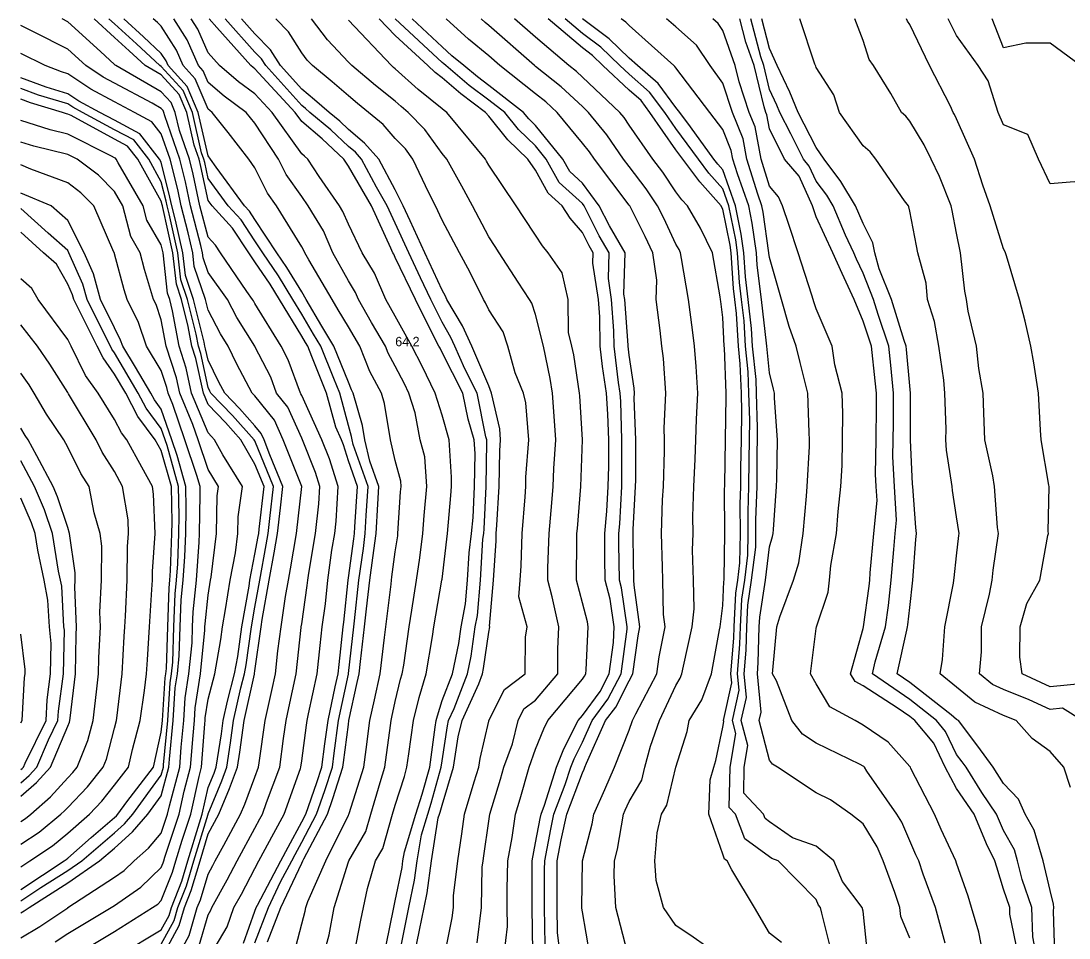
# Model space of a CAD drawing. Extents: x 0 to 335, y 0 to 561.
# Drawn here: x 0 to 112, y 246.8 to 344.8 of the extents above; entities that cross this region are included whole.
import ezdxf

# ---------------------------------------------------------------- set-up
doc = ezdxf.new("R2010")
doc.units = 0
for name, color, linetype in [('CONTOURS_MAJEURES', 3, 'CONTINUOUS'), ('CONTOURS_MINEURES', 8, 'CONTINUOUS'), ('POINTS_COTES', 7, 'CONTINUOUS')]:
    doc.layers.add(name, color=color, linetype=linetype)

msp = doc.modelspace()

# ---------------------------------------------------------------- linework, layer by layer
at = {"layer": 'CONTOURS_MAJEURES'}
for points in [[(25.002, 246.248), (26.456, 250.004), (27.751, 252.749), (28.941, 255), (29.315, 255.689), (30.005, 256.986), (31.596, 259.997), (32.488, 262.513), (33.281, 265.004), (33.482, 266.521), (33.934, 270.001), (34.997, 274.945), (35.006, 274.988), (35.008, 274.997), (35.01, 275.01), (35.558, 280.004), (35.637, 280.644), (36.123, 285.001), (36.597, 288.4), (36.803, 289.997), (36.908, 291.91), (37.112, 295.005), (35.51, 299.489), (35.395, 300.001), (35.339, 300.342), (34.997, 301.526), (34.069, 304.998), (33.443, 306.556), (32.041, 310.005), (31.279, 311.28), (30.005, 313.446), (29.056, 315.001), (27.526, 317.522), (25.843, 319.998), (25.002, 321.278), (23.522, 323.524), (22.16, 325.005), (19.999, 327.942), (19.64, 329.643), (19.551, 330.002), (19.311, 330.688), (18.319, 334.998), (17.325, 337.324), (14.996, 339.896), (14.824, 339.995), (12.33, 342.328), (10.004, 344.454), (9.404, 345.002)], [(40.549, 245.546), (41.469, 250.004), (42.066, 252.937), (42.342, 255), (42.792, 257.788), (43.47, 259.997), (43.838, 261.163), (44.906, 265.004), (45.003, 265.705), (45.573, 269.43), (45.706, 270.001), (46.291, 271.289), (47.725, 274.997), (48.118, 276.88), (48.554, 280.004), (48.792, 281.209), (49.115, 285.001), (49.38, 289.382), (49.455, 289.997), (49.499, 290.496), (49.734, 295.005), (49.794, 299.799), (49.782, 300.001), (49.693, 300.304), (48.755, 304.998), (47.421, 307.58), (46.386, 310.005), (45.952, 310.955), (45.003, 312.57), (43.806, 315.001), (42.692, 317.31), (41.456, 319.998), (40, 323.151), (39.149, 325.005), (37.999, 327.004), (36.387, 330.002), (35.737, 330.741), (34.997, 331.364), (33.124, 333.123), (30.888, 334.998), (30.413, 335.407), (30.005, 335.744), (26.162, 339.995), (25.714, 340.707), (25.002, 341.442), (21.84, 345.002)], [(56.03, 246.029), (55.967, 250.004), (55.967, 254.033), (55.978, 255), (56.613, 258.384), (56.958, 259.997), (58.164, 263.165), (58.751, 265.004), (59.108, 265.896), (60.001, 267.68), (61.042, 270.001), (62.731, 272.271), (64.137, 274.997), (64.772, 279.772), (64.782, 280.004), (64.189, 284.186), (63.973, 285.001), (63.901, 288.895), (63.911, 289.997), (63.995, 291.007), (64.204, 295.005), (64.229, 295.779), (64.229, 300.001), (64.102, 304.097), (64.047, 304.998), (63.877, 306.126), (63.391, 310.005), (63.372, 311.635), (63.126, 315.001), (62.777, 317.226), (62.863, 319.998), (61.806, 321.804), (60.181, 325.005), (60.001, 325.247), (57.511, 327.515), (56.142, 330.002), (54.998, 331.41), (53.17, 333.172), (51.697, 334.998), (49.995, 336.31), (47.891, 337.889), (45.393, 339.995), (45.18, 340.172), (45.003, 340.332), (40, 345.002)], [(86.706, 244.996), (85.583, 249.415), (85.442, 250.004), (85.25, 250.259), (84.995, 250.865), (80.933, 255), (80.246, 255.243), (80.003, 255.414), (77.36, 257.358), (76.369, 259.997), (75.708, 260.705), (75.798, 265.004), (76.396, 268.606), (76.031, 270.001), (76.746, 273.253), (76.578, 274.997), (76.846, 278.157), (76.897, 280.004), (77.044, 282.959), (77.357, 285.001), (77.686, 287.683), (77.72, 289.997), (77.705, 292.297), (77.808, 295.005), (77.822, 297.824), (77.86, 300.001), (77.896, 302.105), (77.806, 304.998), (77.721, 307.281), (77.437, 310.005), (77.289, 312.715), (77.018, 315.001), (76.799, 316.799), (76.58, 319.998), (76.386, 321.386), (75.64, 325.005), (75, 326.833), (73.51, 328.514), (72.398, 330.002), (69.997, 333.287), (68.808, 334.998), (67.179, 337.174), (65.004, 339.077), (64.022, 339.995), (61.969, 341.964), (60.001, 343.442), (58.169, 345.002)], [(108.512, 244.996), (108.129, 246.868), (108.026, 250.004), (106.997, 253.002), (106.519, 255), (106.178, 256.181), (104.996, 258.254), (104.276, 259.997), (102.692, 262.308), (101.02, 265.004), (100.592, 265.593), (100.004, 266.37), (98.829, 268.827), (97.85, 270.001), (95.001, 272.243), (91.004, 274.997), (91.282, 276.283), (92.405, 280.004), (92.717, 282.285), (93.018, 285.001), (93.291, 288.29), (93.447, 289.997), (93.583, 291.416), (93.346, 295.005), (93.197, 298.199), (93.23, 300.001), (93.242, 301.757), (93.254, 304.998), (92.973, 307.975), (92.749, 310.005), (91.61, 313.391), (91.11, 315.001), (89.998, 317.815), (89.305, 319.306), (88.997, 319.998), (88.137, 321.86), (86.814, 325.005), (86.126, 326.135), (84.995, 327.661), (84.258, 329.264), (83.641, 330.002), (82.297, 332.701), (81.11, 334.998), (80.791, 335.787), (80.003, 337.453), (79.399, 339.995), (79.068, 340.929), (78.011, 345.002)], [(136.539, 345.002), (135.003, 342.729), (131.001, 340.996), (130, 340.865), (128.805, 341.19), (127.777, 339.995), (124.997, 339.155), (121.136, 338.863), (120.005, 338.036), (117.807, 337.799), (115.002, 339.297), (113.236, 339.995), (109.999, 342.389), (107.389, 342.389), (104.996, 341.894), (103.814, 345.002)], [(14.996, 246.104), (16.368, 248.63), (16.772, 250.004), (17.681, 252.319), (18.488, 255), (19.99, 259.987), (19.993, 259.997), (19.999, 260.025), (21.455, 263.546), (22.002, 265.004), (22.397, 267.605), (22.73, 270.001), (23.507, 273.504), (23.897, 274.997), (24.063, 275.937), (24.622, 280.004), (25.002, 282.129), (25.512, 285.001), (26.21, 288.791), (26.414, 289.997), (26.594, 291.591), (26.985, 295.005), (25.002, 299.877), (24.931, 300.001), (22.609, 302.608), (20.294, 304.998), (20.191, 305.19), (19.999, 305.583), (19.218, 309.223), (18.96, 310.005), (18.725, 311.277), (17.806, 315.001), (17.094, 317.097), (16.766, 319.998), (15.839, 324.162), (15.616, 325.005), (15.508, 325.517), (14.996, 327.587), (13.652, 330.002), (12.049, 332.048), (10.004, 333.149), (6.563, 334.998), (5.543, 335.54), (5.001, 335.901), (1.855, 336.853), (-0.002, 337.565)], [(-0.002, 250.711), (2.131, 252.135), (5.001, 253.967), (6.49, 255), (10.004, 258.005), (11.052, 258.948), (11.956, 259.997), (14.996, 264.151), (15.222, 265.004), (15.241, 265.249), (15.681, 270.001), (15.958, 274.036), (16.104, 274.997), (16.23, 276.232), (16.35, 280.004), (16.467, 283.532), (16.621, 285.001), (16.753, 286.756), (16.873, 289.997), (16.904, 291.907), (16.838, 295.005), (15.613, 299.385), (15.405, 300.001), (14.996, 301.199), (13.382, 303.382), (12.54, 304.998), (10.004, 309.283), (9.704, 309.705), (9.557, 310.005), (9.099, 310.908), (7.067, 315.001), (6.624, 316.622), (5.13, 319.998), (5.001, 320.253), (2.894, 322.106), (-0.002, 324.726)], [(-0.002, 263.33), (0.888, 264.113), (1.704, 265.004), (2.949, 267.952), (3.954, 270.001), (4.01, 270.99), (4.536, 274.997), (4.637, 279.641), (4.594, 280.004), (4.349, 284.35), (4.231, 285.001), (4.022, 285.978), (3.352, 289.997), (2.52, 292.522), (1.453, 295.005), (-0.002, 297.747)]]:
    msp.add_lwpolyline(points, dxfattribs=at)
at = {"layer": 'CONTOURS_MINEURES'}
for points in [[(19.038, 245.958), (19.999, 249.228), (20.289, 249.714), (20.39, 250.004), (22.031, 252.971), (23.101, 255), (25.002, 258.511), (25.525, 259.474), (25.803, 259.997), (26.248, 261.244), (27.656, 265.004), (28.064, 268.062), (28.334, 270.001), (28.637, 271.367), (29.414, 274.997), (29.955, 279.954), (29.962, 280.004), (30.005, 280.317), (30.591, 284.414), (30.652, 285.001), (30.748, 285.745), (31.481, 289.997), (31.844, 293.16), (31.947, 295.005), (31.493, 296.494), (30.078, 300.001), (30.005, 300.162), (28.51, 303.504), (27.312, 304.998), (26.695, 306.692), (25.002, 309.977), (24.992, 309.995), (24.988, 310.005), (23.078, 313.08), (22.078, 315.001), (19.999, 317.902), (19.467, 319.467), (19.407, 319.998), (19.238, 320.76), (18.118, 325.005), (17.574, 327.58), (16.974, 330.002), (15.359, 334.635), (15.276, 334.998), (15.192, 335.194), (14.996, 335.411), (14.027, 335.968), (10.004, 338.109), (8.771, 338.763), (6.921, 339.995), (5.001, 341.747), (1.414, 343.584), (-0.002, 344.297)], [(20.279, 244.996), (22.044, 247.957), (22.761, 250.004), (23.558, 251.446), (25.002, 254.182), (25.434, 255), (27.041, 257.96), (28.124, 259.997), (29.86, 264.86), (29.915, 265.004), (30.005, 265.682), (30.51, 269.495), (30.576, 270.001), (30.732, 270.729), (31.65, 274.997), (31.982, 278.022), (32.194, 280.004), (32.545, 282.459), (32.808, 285.001), (33.226, 288.224), (33.531, 289.997), (33.682, 291.316), (33.89, 295.005), (32.981, 297.983), (32.167, 300.001), (30.005, 304.745), (29.927, 304.92), (29.865, 304.998), (28.565, 308.564), (27.822, 310.005), (25.002, 314.587), (24.843, 314.843), (24.76, 315.001), (24.152, 315.85), (21.325, 319.998), (20.798, 320.798), (19.999, 321.667), (19.118, 325.005), (18.4, 328.405), (18.005, 330.002), (16.94, 333.056), (16.493, 334.998), (16.045, 336.046), (14.996, 337.205), (10.144, 339.995), (10.071, 340.062), (10.004, 340.124), (8.503, 341.497), (5.001, 344.693), (4.397, 345.002)], [(23.799, 246.2), (25.002, 249.632), (25.146, 250.004), (25.274, 250.276), (27.772, 255), (28.557, 256.446), (30.005, 259.168), (30.443, 259.997), (31.638, 263.366), (32.159, 265.004), (32.491, 267.512), (32.814, 270.001), (33.585, 273.584), (33.889, 274.997), (33.999, 275.998), (34.428, 280.004), (34.499, 280.503), (34.965, 285.001), (34.997, 285.251), (35.578, 289.417), (35.653, 289.997), (35.691, 290.692), (35.975, 295.005), (34.997, 297.742), (34.469, 299.472), (34.256, 300.001), (33.634, 301.366), (32.663, 304.998), (31.088, 308.918), (30.646, 310.005), (30.406, 310.407), (30.005, 311.089), (27.618, 315.001), (26.631, 316.628), (25.002, 319.025), (24.339, 319.998), (22.614, 322.615), (20.417, 325.005), (19.999, 325.574), (19.226, 329.23), (19.035, 330.002), (18.521, 331.478), (17.71, 334.998), (16.898, 336.898), (14.996, 338.999), (13.264, 339.995), (11.577, 341.573), (10.004, 343.011), (7.826, 345.002)], [(26.349, 246.345), (27.765, 250.004), (30.005, 254.75), (30.115, 255), (30.225, 255.221), (32.749, 259.997), (33.339, 261.66), (34.403, 265.004), (34.472, 265.53), (34.997, 269.57), (35.053, 270.001), (35.931, 274.064), (36.14, 274.997), (36.296, 276.297), (36.703, 280.004), (36.943, 281.948), (37.284, 285.001), (37.616, 287.382), (37.953, 289.997), (38.126, 293.128), (38.249, 295.005), (37.278, 297.724), (36.765, 300.001), (36.516, 301.518), (35.513, 304.998), (35.331, 305.331), (34.997, 306.164), (33.435, 310.005), (32.152, 312.154), (30.476, 315.001), (30.005, 315.807), (28.421, 318.416), (27.346, 319.998), (25.002, 323.565), (24.43, 324.433), (23.904, 325.005), (20.855, 329.147), (20.264, 330.002), (19.999, 330.345), (18.928, 334.998), (17.751, 337.75), (15.719, 339.995), (15.5, 340.499), (14.996, 341.294), (13.083, 343.084), (10.983, 345.002)], [(29.153, 244.996), (30.005, 248.254), (30.374, 249.633), (30.445, 250.004), (30.643, 250.642), (32.568, 255), (34.997, 259.874), (35.043, 259.951), (35.055, 259.997), (35.08, 260.079), (36.65, 265.004), (36.898, 266.902), (37.302, 270.001), (37.781, 272.217), (38.404, 274.997), (38.868, 278.872), (38.993, 280.004), (39.556, 284.557), (39.605, 285.001), (39.654, 285.347), (40, 288.034), (40.26, 289.737), (40.293, 289.997), (40.575, 294.429), (40.629, 295.005), (40.593, 295.597), (40, 297.808), (39.507, 300.001), (38.87, 303.869), (38.545, 304.998), (37.293, 307.295), (36.207, 310.005), (34.997, 312.06), (33.897, 313.901), (33.25, 315.001), (30.776, 319.227), (30.348, 319.998), (30.245, 320.238), (30.005, 320.634), (27.325, 325.005), (26.362, 326.363), (25.002, 329.056), (24.348, 330.002), (22.143, 332.857), (20.436, 334.998), (20.184, 335.183), (19.999, 335.34), (18.604, 338.602), (17.343, 339.995), (16.633, 341.633), (14.996, 344.214), (14.589, 344.594), (14.143, 345.002)], [(32.364, 244.996), (32.921, 247.079), (33.48, 250.004), (34.997, 254.902), (35.026, 255), (36.859, 258.138), (37.388, 259.997), (38.382, 263.385), (38.898, 265.004), (39.483, 269.484), (39.55, 270.001), (39.63, 270.37), (40, 272.019), (40.579, 274.419), (40.757, 274.997), (40.908, 275.906), (41.483, 280.004), (41.79, 281.792), (42.263, 285.001), (42.626, 287.375), (42.954, 289.997), (43.077, 291.925), (43.363, 295.005), (43.172, 298.173), (42.681, 300.001), (42.115, 302.885), (41.462, 304.998), (40.987, 305.986), (40, 307.891), (39.255, 309.259), (38.956, 310.005), (37.465, 312.537), (36.08, 315.001), (35.754, 315.758), (34.997, 316.989), (33.328, 319.998), (32.329, 322.329), (30.709, 325.005), (30.005, 326.009), (28.347, 328.346), (27.511, 330.002), (25.002, 333.835), (24.074, 334.998), (21.723, 336.72), (19.999, 338.187), (19.457, 339.454), (18.967, 339.995), (17.767, 342.768), (16.349, 345.002)], [(35.594, 244.996), (36.338, 248.661), (36.616, 250.004), (37.031, 252.035), (37.901, 255), (38.674, 256.324), (39.72, 259.997), (40, 260.951), (40.974, 264.029), (41.245, 265.004), (41.446, 266.448), (41.948, 270.001), (42.541, 272.46), (43.323, 274.997), (43.987, 278.988), (44.13, 280.004), (44.987, 284.985), (44.99, 285.001), (44.991, 285.013), (45.003, 285.107), (45.595, 289.997), (45.95, 294.055), (45.999, 295.005), (46.012, 296.014), (45.777, 300.001), (45.003, 302.636), (44.272, 304.998), (42.886, 307.886), (41.788, 310.005), (40, 313.232), (39.005, 315.001), (37.8, 317.801), (36.45, 319.998), (34.997, 323.058), (34.414, 324.42), (34.059, 325.005), (31.856, 328.149), (30.643, 330.002), (30.314, 330.311), (30.005, 330.57), (26.838, 334.998), (25.002, 336.983), (23.262, 338.257), (21.22, 339.995), (19.999, 341.364), (18.9, 343.902), (18.202, 345.002)], [(39.021, 245.976), (39.854, 250.004), (40, 250.718), (40.724, 254.277), (40.821, 255), (40.979, 255.978), (42.213, 259.997), (42.884, 262.118), (43.685, 265.004), (44.28, 269.279), (44.382, 270.001), (44.503, 270.5), (45.003, 272.124), (46.114, 274.997), (46.787, 278.215), (47.036, 280.004), (47.525, 282.477), (47.74, 285.001), (47.916, 287.917), (48.168, 289.997), (48.316, 291.682), (48.489, 295.005), (48.533, 298.538), (48.447, 300.001), (47.802, 302.197), (47.242, 304.998), (45.003, 309.331), (44.785, 309.786), (44.672, 310.005), (44.261, 310.746), (42.165, 315.001), (40, 319.488), (39.847, 319.845), (39.752, 319.998), (39.528, 320.47), (37.448, 325.005), (34.997, 329.263), (34.513, 330.002), (32.187, 332.186), (30.005, 334.016), (29.303, 334.998), (25.002, 339.648), (24.802, 339.795), (24.567, 339.995), (20.937, 344.063), (20.103, 345.002)], [(42.056, 244.996), (42.583, 247.582), (43.083, 250.004), (43.407, 251.598), (43.863, 255), (44.604, 259.598), (44.727, 259.997), (44.793, 260.207), (45.003, 260.963), (46.238, 265.004), (46.737, 268.265), (47.141, 270.001), (48.918, 273.919), (49.335, 274.997), (49.45, 275.544), (49.995, 279.46), (50.096, 280.004), (50.074, 280.083), (50.51, 285.001), (50.775, 289.218), (50.799, 289.997), (50.872, 290.875), (51.118, 295.005), (51.173, 298.826), (51.257, 300.001), (51.163, 301.167), (50.302, 304.998), (49.995, 305.755), (48.182, 310.005), (47.185, 312.189), (45.532, 315.001), (45.355, 315.354), (45.003, 316.008), (43.17, 319.998), (41.593, 323.411), (40.86, 325.005), (40, 326.728), (38.24, 330.002), (36.724, 331.726), (34.997, 333.181), (34.061, 334.061), (32.943, 334.998), (31.362, 336.356), (30.005, 337.479), (27.731, 339.995), (26.676, 341.67), (25.002, 343.398), (23.577, 345.002)], [(45.292, 244.996), (46.084, 248.919), (46.217, 250.004), (46.244, 251.245), (46.69, 255), (47.104, 257.894), (47.405, 259.997), (48.447, 263.451), (48.922, 265.004), (49.064, 265.936), (49.995, 269.939), (50.011, 270.001), (51.663, 273.332), (53.895, 274.997), (53.914, 278.919), (54.114, 280.004), (53.21, 283.215), (53.369, 285.001), (53.465, 286.532), (53.571, 289.997), (53.895, 293.9), (53.961, 295.005), (53.975, 296.026), (54.262, 300.001), (53.942, 303.943), (53.705, 304.998), (52.826, 307.172), (52.025, 310.005), (51.519, 311.527), (49.995, 313.9), (49.65, 314.656), (49.447, 315.001), (47.962, 317.963), (46.868, 319.998), (45.003, 323.473), (44.298, 325.005), (43.598, 326.408), (41.87, 330.002), (41.092, 331.092), (40, 332.215), (38.698, 333.697), (37.154, 334.998), (35.961, 335.961), (34.997, 336.764), (33.26, 338.256), (31.159, 339.995), (30.601, 340.592), (30.005, 341.365), (28.6, 343.596), (27.238, 345.002)], [(48.754, 246.242), (49.216, 250.004), (49.306, 254.311), (49.388, 255), (49.464, 255.532), (49.995, 259.243), (50.105, 259.997), (51.254, 263.744), (51.614, 265.004), (52.518, 267.523), (53.148, 270.001), (53.761, 271.237), (54.998, 272.16), (57.377, 274.997), (57.385, 277.616), (57.5, 280.004), (56.776, 283.225), (56.31, 285.001), (56.322, 286.323), (56.443, 289.997), (56.734, 293.267), (56.878, 295.005), (56.941, 296.945), (57.151, 300.001), (57.029, 302.029), (56.797, 304.998), (56.561, 306.562), (55.837, 310.005), (54.998, 313.398), (54.598, 314.602), (54.341, 315.001), (53.14, 316.857), (51.124, 319.998), (50.671, 320.674), (49.995, 321.706), (48.256, 325.005), (47.114, 327.118), (45.5, 330.002), (45.003, 330.601), (43.173, 333.17), (41.394, 334.998), (40.621, 335.618), (40, 336.182), (37.889, 337.886), (35.358, 339.995), (34.997, 340.376), (32.766, 342.764), (31.042, 345.002)], [(51.627, 244.996), (52.002, 247.995), (51.97, 250.004), (51.97, 251.976), (52.025, 255), (52.481, 257.482), (52.846, 259.997), (53.352, 261.645), (54.311, 265.004), (54.998, 266.92), (55.881, 269.119), (56.322, 270.001), (60.001, 274.433), (60.242, 274.757), (60.366, 274.997), (60.422, 275.418), (60.613, 280.004), (60.537, 280.539), (60.001, 282.561), (59.361, 285.001), (59.401, 289.398), (59.421, 289.997), (59.468, 290.531), (59.839, 295.005), (60.001, 300.001), (59.719, 304.715), (59.697, 304.998), (59.081, 309.084), (58.888, 310.005), (58.523, 311.482), (58.467, 315.001), (57.834, 317.833), (56.345, 319.998), (55.724, 320.724), (54.998, 321.871), (53.74, 323.746), (52.916, 325.005), (49.995, 329.358), (49.77, 329.776), (49.643, 330.002), (47.925, 332.073), (45.502, 334.998), (45.217, 335.212), (45.003, 335.393), (42.447, 337.442), (40, 339.664), (39.817, 339.812), (39.597, 339.995), (34.997, 344.867)], [(54.714, 245.281), (54.638, 250.004), (54.638, 254.641), (54.645, 255), (54.998, 256.927), (55.484, 259.512), (55.588, 259.997), (55.95, 260.949), (57.244, 265.004), (58.032, 266.971), (59.549, 270.001), (60.001, 270.545), (61.901, 273.1), (62.88, 274.997), (63.322, 278.321), (63.392, 280.004), (62.972, 282.971), (62.434, 285.001), (62.389, 287.386), (62.413, 289.997), (62.613, 292.39), (62.75, 295.005), (62.82, 297.186), (62.82, 300.001), (62.735, 302.731), (62.597, 304.998), (62.17, 307.835), (61.898, 310.005), (61.86, 313.145), (61.725, 315.001), (61.115, 318.886), (61.149, 319.998), (60.725, 320.722), (60.001, 322.148), (58.684, 323.687), (57.85, 325.005), (56.359, 326.364), (54.998, 328.834), (54.176, 330.002), (52.048, 332.052), (49.995, 334.596), (49.663, 334.998), (47, 336.997), (45.003, 338.68), (44.273, 339.265), (43.47, 339.995), (40, 343.22), (38.298, 345.002)], [(57.64, 244.996), (57.337, 247.337), (57.294, 250.004), (57.294, 252.708), (57.319, 255), (57.743, 257.256), (58.329, 259.997), (60.001, 264.392), (60.188, 264.817), (60.271, 265.004), (60.447, 265.449), (62.488, 270.001), (63.561, 271.442), (65.004, 274.241), (65.401, 274.997), (65.951, 279.055), (66.141, 280.004), (65.522, 284.482), (65.514, 285.001), (65.43, 289.572), (65.417, 289.997), (65.43, 290.424), (65.675, 295.005), (65.7, 295.701), (65.7, 300.001), (65.548, 304.453), (65.572, 304.998), (65.54, 305.535), (65.004, 309.051), (64.885, 310.005), (64.883, 310.126), (64.528, 315.001), (64.439, 315.566), (64.576, 319.998), (62.886, 322.885), (61.81, 325.005), (60.001, 327.448), (58.664, 328.666), (57.929, 330.002), (54.998, 333.611), (54.292, 334.292), (53.722, 334.998), (49.995, 337.871), (48.783, 338.781), (47.343, 339.995), (46.065, 341.06), (45.003, 342.018), (41.806, 345.002)], [(60.808, 244.996), (60.001, 249.549), (59.949, 249.952), (59.948, 250.004), (59.948, 250.057), (60.001, 255), (61.056, 258.943), (61.236, 259.997), (62.387, 262.616), (63.448, 265.004), (65.004, 268.953), (65.376, 270.001), (65.706, 270.703), (67.961, 274.997), (68.205, 276.794), (68.847, 280.004), (68.662, 281.34), (68.606, 285.001), (68.579, 286.419), (68.47, 289.997), (68.579, 293.583), (68.655, 295.005), (68.791, 298.795), (68.791, 300.001), (68.749, 301.25), (68.911, 304.998), (68.689, 308.694), (68.49, 310.005), (68.333, 311.67), (67.882, 315.001), (67.946, 317.054), (67.537, 319.998), (66.728, 321.726), (65.064, 325.005), (65.04, 325.041), (65.004, 325.088), (61.302, 330.002), (60.774, 330.773), (60.001, 331.715), (57.298, 334.998), (56.111, 336.109), (54.998, 336.994), (51.181, 339.995), (49.995, 341.035), (47.836, 342.836), (45.433, 345.002)], [(64.808, 245.193), (63.567, 250.004), (63.406, 253.404), (63.428, 255), (63.76, 256.243), (64.403, 259.997), (64.587, 260.415), (65.004, 261.356), (66.366, 263.639), (66.69, 265.004), (67.267, 267.269), (68.237, 270.001), (69.997, 273.748), (70.47, 274.524), (70.642, 274.997), (70.792, 275.793), (71.73, 280.004), (71.947, 281.952), (71.894, 285.001), (71.783, 288.213), (71.843, 289.997), (71.816, 291.818), (71.928, 295.005), (72.052, 297.949), (72.123, 300.001), (72.2, 302.202), (72.326, 304.998), (72.149, 307.851), (71.981, 310.005), (71.765, 311.771), (71.333, 315.001), (70.612, 319.384), (70.505, 319.998), (70.338, 320.339), (69.997, 320.925), (68.697, 323.702), (68.035, 325.005), (66.823, 326.825), (65.004, 329.2), (64.4, 330.002), (62.613, 332.61), (60.654, 334.998), (60.001, 335.611), (57.735, 337.732), (54.998, 339.907), (54.887, 339.995), (49.995, 344.287), (49.606, 344.611), (49.173, 345.002)], [(74.493, 244.996), (71.847, 246.848), (69.997, 248.088), (68.665, 250.004), (67.881, 252.883), (67.741, 255), (68, 257.998), (68.461, 259.997), (69.036, 260.961), (69.997, 265.004), (71.186, 268.813), (71.429, 270.001), (72.781, 272.216), (73.788, 274.997), (74.67, 279.675), (74.743, 280.004), (75, 282.3), (75.127, 284.873), (75.147, 285.001), (75.167, 285.169), (75.239, 289.997), (75.208, 294.796), (75.216, 295.005), (75.217, 295.222), (75.298, 300.001), (75.377, 304.62), (75.366, 304.998), (75.186, 309.819), (75.166, 310.005), (75, 313.058), (74.788, 314.79), (74.76, 315.001), (74.713, 315.288), (73.897, 319.998), (72.612, 322.615), (71.22, 325.005), (70.646, 325.654), (69.997, 326.522), (68.606, 328.61), (67.54, 330.002), (65.004, 333.642), (64.453, 334.447), (64, 334.998), (60.001, 338.753), (59.36, 339.354), (58.554, 339.995), (54.998, 343.021), (52.753, 345.002)], [(81.282, 246.279), (80.003, 247.279), (78.407, 250.004), (75.978, 254.023), (75.459, 255), (75.195, 255.195), (75, 255.714), (73.515, 259.997), (73.656, 263.659), (74.048, 265.004), (74.274, 265.729), (75, 269.274), (75.103, 269.897), (75.076, 270.001), (75.963, 274.035), (75.87, 274.997), (76.193, 278.81), (76.227, 280.004), (76.405, 283.597), (76.621, 285.001), (76.846, 286.845), (76.893, 289.997), (76.873, 293.13), (76.944, 295.005), (76.954, 296.956), (77.006, 300.001), (77.056, 302.944), (76.993, 304.998), (76.876, 308.127), (76.68, 310.005), (76.488, 313.514), (76.312, 315.001), (76.17, 316.17), (75.907, 319.998), (75.796, 320.795), (75, 324.66), (74.886, 324.891), (74.82, 325.005), (72.555, 327.561), (70.73, 330.002), (69.997, 331.006), (67.223, 334.998), (66.273, 336.268), (65.004, 337.377), (62.203, 339.995), (61.079, 341.073), (60.001, 341.882), (56.336, 345.002)], [(90.446, 245.445), (89.998, 249.633), (89.908, 250.004), (87.803, 252.808), (86.88, 255), (84.995, 256.556), (82.455, 257.454), (80.003, 259.17), (79.526, 259.521), (79.347, 259.997), (77.247, 262.246), (77.305, 265.004), (77.689, 267.315), (76.986, 270.001), (77.528, 272.471), (77.285, 274.997), (77.498, 277.504), (77.568, 280.004), (77.683, 282.321), (78.094, 285.001), (78.525, 288.522), (78.547, 289.997), (78.537, 291.464), (78.672, 295.005), (78.691, 298.691), (78.713, 300.001), (78.735, 301.267), (78.62, 304.998), (78.566, 306.435), (78.194, 310.005), (78.089, 311.916), (77.723, 315.001), (77.429, 317.427), (77.252, 319.998), (76.976, 321.976), (76.352, 325.005), (75, 328.864), (74.465, 329.468), (74.066, 330.002), (71.541, 333.456), (70.401, 334.998), (69.997, 335.527), (68.085, 338.081), (65.898, 339.995), (65.004, 340.797), (62.859, 342.855), (60.001, 345.002)], [(95.001, 246.746), (94.032, 249.035), (93.929, 250.004), (93.393, 251.61), (92.142, 255), (91.503, 256.503), (89.998, 258.956), (88.693, 259.997), (86.519, 261.522), (84.995, 262.285), (80.862, 265.004), (80.338, 265.339), (80.003, 265.77), (78.895, 270.001), (79.094, 270.908), (78.701, 274.997), (78.802, 276.198), (78.909, 280.004), (78.961, 281.045), (79.568, 285.001), (80.003, 288.553), (80.339, 289.66), (80.388, 289.997), (80.426, 290.422), (80.756, 295.005), (80.8, 295.803), (80.843, 300.001), (80.553, 304.446), (80.537, 304.998), (80.429, 305.426), (80.003, 307.175), (79.707, 310.005), (79.69, 310.317), (79.135, 315.001), (78.687, 318.684), (78.597, 319.998), (78.156, 323.157), (77.775, 325.005), (76.576, 328.427), (76.085, 330.002), (75.915, 330.916), (75, 333.157), (73.64, 334.998), (69.997, 339.762), (69.897, 339.895), (69.783, 339.995), (65.004, 344.287), (64.639, 344.637), (64.153, 345.002)], [(98.785, 246.216), (97.737, 250.004), (96.422, 253.581), (95.954, 255), (95.65, 255.648), (95.001, 257.123), (94.143, 259.14), (93.617, 259.997), (90.421, 264.581), (90.146, 265.004), (90.076, 265.082), (89.998, 265.136), (89.691, 265.31), (84.995, 267.594), (83.527, 268.532), (82.385, 270.001), (80.742, 274.257), (80.327, 274.997), (80.374, 275.37), (80.785, 280.004), (81.096, 281.098), (82.581, 285.001), (83.144, 286.853), (83.598, 289.997), (83.954, 293.961), (84.029, 295.005), (84.267, 299.272), (84.274, 300.001), (84.224, 300.773), (84.103, 304.998), (83.274, 308.279), (82.853, 310.005), (82.112, 312.116), (81.297, 315.001), (80.003, 319.475), (79.946, 319.941), (79.942, 319.998), (79.336, 324.338), (79.198, 325.005), (78.766, 326.241), (77.591, 330.002), (77.186, 332.186), (76.038, 334.998), (75, 338.114), (73.647, 339.995), (72.185, 342.185), (69.997, 344.127), (68.993, 345.002)], [(102.822, 244.996), (102.361, 247.361), (101.581, 250.004), (101.225, 251.226), (100.004, 254.76), (99.924, 255), (98.354, 258.349), (97.629, 259.997), (95.121, 264.884), (95.057, 265.004), (95.039, 265.042), (95.001, 265.087), (92.689, 267.692), (89.998, 269.518), (89.151, 270.001), (86.455, 271.459), (84.995, 273.911), (84.386, 274.997), (84.995, 279.843), (85.02, 280.004), (86.274, 283.724), (86.43, 285.001), (86.563, 286.567), (87.153, 289.997), (87.341, 292.345), (87.617, 295.005), (87.759, 297.241), (87.808, 300.001), (87.828, 302.831), (87.764, 304.998), (86.971, 308.027), (86.713, 310.005), (84.995, 313.992), (84.733, 314.739), (84.659, 315.001), (84.522, 315.475), (83.069, 319.998), (82.101, 322.901), (81.399, 325.005), (80.959, 325.963), (80.003, 327.105), (79.098, 330.002), (78.458, 333.455), (77.828, 334.998), (76.743, 338.253), (76.33, 339.995), (75, 343.757), (74.502, 344.504), (73.94, 345.002)], [(106.58, 244.996), (105.7, 249.299), (105.677, 250.004), (104.996, 251.989), (104.316, 254.32), (104.081, 255), (103.196, 256.802), (101.876, 259.997), (100.004, 262.728), (98.79, 265.004), (97.565, 267.565), (95.534, 270.001), (95.001, 270.42), (93.647, 271.353), (89.998, 273.706), (89.159, 274.16), (88.661, 274.997), (89.998, 279.848), (90.045, 280.004), (90.641, 284.358), (90.713, 285.001), (90.777, 285.779), (91.163, 289.997), (91.499, 293.502), (91.399, 295.005), (91.337, 296.342), (91.404, 300.001), (91.43, 303.567), (91.435, 304.998), (91.311, 306.312), (90.902, 310.005), (89.998, 312.695), (89.051, 315.001), (87.766, 317.769), (86.774, 319.998), (84.995, 323.85), (84.61, 325.005), (83.158, 328.164), (81.619, 330.002), (80.003, 333.251), (79.729, 334.725), (79.618, 334.998), (79.426, 335.574), (78.376, 339.995), (77.485, 342.514), (76.839, 345.002)], [(110.502, 244.996), (110.36, 249.643), (110.397, 250.004), (110.353, 250.358), (109.999, 251.821), (109.238, 255), (108.289, 258.289), (107.315, 259.997), (106.602, 261.605), (104.996, 263.273), (103.922, 265.004), (102.273, 267.275), (100.211, 270.001), (100.07, 270.067), (100.004, 270.122), (99.4, 270.604), (95.001, 274.067), (93.651, 274.997), (94.663, 279.666), (94.765, 280.004), (94.793, 280.212), (95.001, 282.086), (95.309, 285.001), (95.654, 289.345), (95.729, 289.997), (95.631, 290.628), (95.317, 295.005), (95.274, 295.277), (95.058, 300.001), (95.077, 304.922), (95.074, 304.998), (95.001, 305.768), (94.635, 309.639), (94.595, 310.005), (94.389, 310.616), (93.026, 315.001), (91.739, 318.259), (91.266, 319.998), (91.056, 321.057), (89.998, 323.127), (89.208, 325.005), (87.615, 327.622), (85.85, 330.002), (84.995, 331.241), (83.052, 334.998), (82.174, 337.171), (80.838, 339.995), (80.003, 341.844), (79.182, 345.002)], [(112.167, 262.834), (111.469, 265.004), (109.999, 266.691), (108.073, 268.077), (106.354, 270.001), (104.996, 270.528), (101.957, 271.956), (100.004, 273.579), (98.228, 274.997), (98.496, 276.507), (98.758, 280.004), (99.683, 284.681), (99.717, 285.001), (99.738, 285.266), (100.004, 287.599), (100.226, 289.775), (100.257, 289.997), (100.004, 291.765), (99.57, 294.571), (99.539, 295.005), (98.912, 298.911), (98.862, 300.001), (98.867, 301.137), (98.753, 304.998), (98.621, 306.382), (98.115, 310.005), (97.643, 312.644), (96.896, 315.001), (96.74, 316.739), (95.865, 319.998), (95.724, 320.721), (95.001, 324.423), (94.905, 324.909), (94.855, 325.005), (94.445, 325.56), (91.378, 330.002), (90.762, 330.765), (89.998, 331.429), (87.496, 334.998), (86.862, 336.862), (84.995, 339.802), (84.939, 339.939), (84.913, 339.995), (84.846, 340.144), (83.248, 345.002)], [(113.404, 270.001), (111.313, 271.313), (109.999, 271.186), (107.77, 272.226), (104.996, 273.304), (103.845, 273.845), (102.458, 274.997), (102.644, 277.356), (102.665, 280.004), (103.511, 283.515), (103.814, 285.001), (103.924, 286.074), (104.469, 289.997), (104.381, 290.614), (104.061, 295.005), (103.865, 296.137), (103.016, 300.001), (102.892, 302.892), (102.82, 304.998), (102.371, 307.63), (102.13, 310.005), (101.244, 313.76), (101.053, 315.001), (100.875, 315.873), (100.428, 319.998), (100.004, 322.094), (99.528, 324.529), (99.435, 325.005), (98.158, 328.158), (97.275, 330.002), (96.539, 331.538), (95.001, 334.059), (94.581, 334.579), (94.099, 334.998), (92.963, 337.034), (91.133, 339.995), (90.651, 340.649), (89.998, 342.665), (89.111, 345.002)], [(113.996, 273.992), (109.999, 273.606), (107.018, 274.997), (106.77, 276.772), (106.799, 280.004), (107.498, 282.503), (108.899, 285.001), (109.764, 289.763), (109.807, 289.997), (109.788, 290.208), (109.906, 295.005), (109.864, 295.14), (109.028, 300.001), (108.95, 301.049), (108.739, 304.998), (108.243, 308.247), (107.944, 310.005), (107.321, 312.68), (106.726, 315.001), (105.319, 319.675), (105.223, 319.998), (105.157, 320.158), (104.996, 320.404), (103.599, 325.005), (102.792, 327.211), (101.929, 330.002), (100.004, 334.299), (99.777, 334.772), (99.639, 334.998), (99.337, 335.664), (97.118, 339.995), (95.001, 344.376), (94.735, 344.736), (94.649, 345.002)], [(138.939, 345.002), (136.717, 341.713), (137.054, 339.995), (137.255, 337.741), (135.003, 337.496), (133.928, 336.072), (130, 335.88), (125.261, 334.998), (124.997, 334.873), (122.926, 332.075), (120.005, 330.704), (118.337, 330.002), (117.311, 327.696), (115.002, 327.191), (112.568, 327.571), (109.999, 327.379), (108.748, 330.002), (107.623, 332.625), (104.996, 333.662), (104.447, 334.998), (103.38, 338.377), (102.303, 339.995), (100.004, 343.22), (99.086, 345.002)], [(16.867, 244.996), (17.97, 247.027), (18.845, 250.004), (19.17, 250.832), (19.999, 253.585), (20.503, 254.497), (20.769, 255), (21.675, 256.674), (23.478, 259.997), (23.924, 261.076), (25.002, 263.948), (25.397, 265.004), (25.458, 265.46), (26.09, 270.001), (26.801, 273.2), (27.186, 274.997), (27.453, 277.451), (27.819, 280.004), (28.267, 283.265), (28.575, 285.001), (28.797, 286.207), (29.44, 289.997), (30.005, 295.005), (28.026, 300.001), (27.092, 302.089), (25.002, 304.695), (24.859, 304.855), (24.722, 304.998), (23.072, 308.073), (22.129, 310.005), (21.314, 311.318), (19.999, 313.842), (19.713, 315.001), (18.518, 318.519), (18.351, 319.998), (17.878, 322.121), (17.117, 325.005), (16.748, 326.755), (15.944, 330.002), (14.996, 332.722), (13.996, 333.998), (12.138, 334.998), (10.004, 336.134), (7.48, 337.474), (5.001, 339.124), (4.332, 339.327), (2.589, 339.995), (-0.002, 341.299)], [(15.218, 244.996), (16.902, 248.096), (17.463, 250.004), (18.177, 251.823), (19.134, 255), (19.999, 257.874), (21.151, 259.997), (22.278, 262.723), (23.134, 265.004), (23.38, 266.624), (23.849, 270.001), (24.944, 274.94), (24.959, 274.997), (24.966, 275.033), (25.002, 275.296), (25.677, 280.004), (25.784, 280.786), (26.533, 285.001), (27.072, 287.93), (27.423, 289.997), (27.731, 292.729), (27.992, 295.005), (26.613, 298.392), (25.976, 300.001), (25.675, 300.673), (25.002, 301.513), (23.359, 303.357), (21.77, 304.998), (21.151, 306.151), (19.999, 308.512), (19.735, 309.741), (19.648, 310.005), (19.569, 310.435), (18.441, 315.001), (17.569, 317.571), (17.294, 319.998), (16.519, 323.481), (16.117, 325.005), (15.921, 325.929), (14.996, 329.669), (14.811, 330.002), (12.698, 332.698), (10.004, 334.149), (8.423, 334.998), (6.189, 336.184), (5.001, 336.975), (2.681, 337.678), (-0.002, 338.705)], [(10.612, 244.996), (14.996, 247.622), (15.834, 249.165), (16.081, 250.004), (17.185, 252.814), (17.843, 255), (19.067, 259.066), (19.376, 259.997), (19.999, 262.838), (20.633, 264.37), (20.87, 265.004), (21.414, 268.587), (21.611, 270.001), (22.069, 272.068), (22.835, 274.997), (23.16, 276.841), (23.595, 280.004), (24.377, 284.376), (24.474, 285.001), (25.002, 287.777), (25.347, 289.653), (25.405, 289.997), (25.457, 290.452), (25.978, 295.005), (25.002, 297.404), (23.514, 300.001), (21.859, 301.859), (19.999, 303.779), (19.496, 304.998), (18.7, 308.705), (18.272, 310.005), (17.881, 312.12), (17.17, 315.001), (16.619, 316.623), (16.237, 319.998), (15.159, 324.842), (15.116, 325.005), (15.095, 325.104), (14.996, 325.505), (12.494, 330.002), (11.399, 331.399), (10.004, 332.15), (5.347, 334.652), (5.001, 334.825), (4.861, 334.859), (4.433, 334.998), (1.03, 336.029), (-0.002, 336.424)], [(5.889, 244.996), (10.004, 247.438), (14.054, 250.004), (14.612, 250.388), (14.996, 250.76), (16.192, 253.806), (16.552, 255), (17.221, 257.222), (18.142, 259.997), (19.027, 264.031), (19.285, 265.004), (19.647, 269.649), (19.679, 270.001), (19.7, 270.3), (19.999, 272.275), (20.711, 274.997), (21.354, 278.649), (21.54, 280.004), (21.875, 281.878), (22.363, 285.001), (22.917, 287.915), (23.17, 289.997), (23.215, 291.786), (23.684, 295.005), (21.589, 298.413), (20.679, 300.001), (20.359, 300.361), (19.999, 300.732), (18.239, 304.998), (17.666, 307.67), (16.895, 310.005), (16.194, 313.805), (15.899, 315.001), (15.67, 315.675), (15.181, 319.998), (14.996, 320.828), (13.465, 323.47), (13.073, 325.005), (10.396, 329.609), (10.177, 330.002), (10.101, 330.099), (10.004, 330.152), (9.679, 330.326), (5.001, 332.662), (3.121, 333.121), (-0.002, 334.135)], [(3.659, 246.339), (5.001, 247.231), (9.656, 250.004), (10.004, 250.23), (12.826, 252.176), (14.996, 254.279), (15.199, 254.797), (15.261, 255), (15.374, 255.378), (16.908, 259.997), (17.446, 262.449), (18.124, 265.004), (18.388, 268.392), (18.537, 270.001), (18.631, 271.367), (19.18, 274.997), (19.656, 279.661), (19.667, 280.004), (19.678, 280.325), (19.999, 283.38), (20.252, 285.001), (20.312, 285.313), (20.88, 289.997), (20.982, 294.021), (21.125, 295.005), (19.999, 296.837), (18.928, 300.001), (18.374, 301.624), (16.982, 304.998), (16.631, 306.634), (15.519, 310.005), (14.996, 312.839), (14.445, 314.45), (14.173, 315.001), (13.201, 318.202), (12.727, 319.998), (11.726, 321.725), (10.889, 325.005), (10.004, 326.527), (8.277, 328.277), (5.997, 330.002), (5.001, 330.499), (1.381, 331.383), (-0.002, 331.832)], [(-0.002, 246.764), (2.002, 247.998), (5.001, 249.99), (5.024, 250.004), (10.004, 253.249), (11.04, 253.963), (12.11, 255), (13.63, 256.368), (14.996, 257.954), (15.675, 259.997), (15.865, 260.867), (16.963, 265.004), (17.129, 267.135), (17.395, 270.001), (17.562, 272.435), (17.95, 274.997), (18.286, 278.29), (18.34, 280.004), (18.393, 281.608), (18.75, 285.001), (19.055, 289.055), (19.09, 289.997), (19.158, 294.163), (19.14, 295.005), (18.807, 296.195), (17.519, 300.001), (16.236, 303.759), (15.725, 304.998), (15.596, 305.598), (14.996, 307.418), (13.417, 310.005), (12.547, 312.551), (11.337, 315.001), (11.026, 316.025), (10.004, 319.894), (9.981, 319.975), (9.971, 319.998), (9.938, 320.063), (7.799, 325.005), (6.41, 326.413), (5.001, 327.479), (1.066, 328.935), (-0.002, 329.381)], [(-0.002, 249.442), (0.346, 249.656), (0.87, 250.004), (5.001, 252.641), (8.4, 255), (10.004, 256.372), (11.911, 258.088), (13.556, 259.997), (14.996, 261.965), (15.803, 265.004), (15.871, 265.878), (16.252, 270.001), (16.493, 273.502), (16.719, 274.997), (16.915, 276.918), (17.013, 280.004), (17.109, 282.891), (17.331, 285.001), (17.52, 287.522), (17.612, 289.997), (17.655, 292.659), (17.605, 295.005), (16.678, 298.321), (16.109, 300.001), (14.996, 303.263), (14.259, 304.26), (13.875, 304.998), (12.237, 307.765), (10.87, 310.005), (10.649, 310.651), (10.004, 311.958), (8.493, 315.001), (7.743, 317.74), (6.744, 319.998), (5.001, 323.442), (3.224, 325.005), (-0.002, 326.353)], [(-0.002, 251.929), (4.599, 255), (4.84, 255.16), (5.001, 255.292), (7.502, 257.499), (10.004, 259.637), (10.193, 259.808), (10.356, 259.997), (11.327, 261.324), (14.177, 265.004), (14.996, 268.767), (15.11, 270.001), (15.424, 274.57), (15.488, 274.997), (15.544, 275.546), (15.686, 280.004), (15.824, 284.173), (15.911, 285.001), (15.986, 285.989), (16.134, 289.997), (16.153, 291.155), (16.07, 295.005), (14.996, 298.848), (14.355, 300.001), (12.504, 302.504), (11.205, 304.998), (10.004, 307.028), (8.767, 308.767), (8.159, 310.005), (6.273, 313.731), (5.642, 315.001), (5.504, 315.504), (5.001, 316.643), (3.793, 318.791), (2.415, 319.998), (-0.002, 322.184)], [(-0.002, 254.367), (0.947, 255), (3.384, 256.615), (5.001, 257.942), (7.329, 259.997), (8.634, 261.368), (10.004, 263.081), (11.493, 265.004), (11.908, 266.91), (12.732, 270.001), (13.218, 273.218), (13.424, 274.997), (13.506, 276.492), (13.728, 280.004), (13.992, 283.996), (14.043, 285.001), (14.053, 285.944), (14.342, 289.997), (14.175, 294.182), (14.042, 295.005), (12.93, 297.072), (11.301, 300.001), (10.749, 300.748), (10.004, 302.179), (8.24, 304.998), (6.893, 306.892), (5.364, 310.005), (5.001, 310.723), (1.823, 315.001), (1.166, 316.169), (-0.002, 317.192)], [(-0.002, 256.791), (1.928, 258.069), (4.274, 259.997), (4.661, 260.337), (5.001, 260.708), (7.094, 262.909), (8.77, 265.004), (9.125, 265.881), (10.004, 269.199), (10.217, 270.001), (10.256, 270.253), (10.803, 274.997), (11.022, 278.983), (11.087, 280.004), (11.163, 281.165), (11.359, 285.001), (11.398, 288.602), (11.497, 289.997), (11.44, 291.438), (10.862, 295.005), (10.004, 296.601), (8.687, 298.686), (8.033, 300.001), (5.086, 304.912), (5.033, 304.998), (5.019, 305.016), (5.001, 305.054), (3.075, 308.077), (1.752, 310.005), (-0.002, 312.296)], [(-0.002, 259.21), (0.471, 259.524), (1.047, 259.997), (3.152, 261.847), (5.001, 263.867), (5.555, 264.449), (5.999, 265.004), (7.152, 267.852), (7.721, 270.001), (8.056, 273.052), (8.287, 274.997), (8.32, 276.682), (8.498, 280.004), (8.425, 281.581), (8.608, 285.001), (8.65, 288.645), (8.45, 289.997), (7.813, 292.189), (7.278, 295.005), (6.397, 296.4), (5.001, 299.209), (4.563, 300.001), (2.739, 302.739), (1.412, 304.998), (0.861, 305.862), (-0.002, 307.12)], [(-0.002, 261.912), (1.643, 263.358), (3.15, 265.004), (5.001, 269.385), (5.178, 269.823), (5.225, 270.001), (5.253, 270.252), (5.816, 274.997), (5.897, 279.107), (5.945, 280.004), (5.75, 284.253), (5.79, 285.001), (5.799, 285.798), (5.181, 289.997), (5.001, 290.616), (3.914, 293.917), (3.446, 295.005), (1.694, 298.307), (0.759, 300.001), (0.455, 300.457), (-0.002, 301.235)], [(-0.002, 264.749), (0.134, 264.868), (0.258, 265.004), (0.448, 265.454), (2.678, 270.001), (2.801, 272.197), (3.169, 274.997), (3.24, 278.242), (3.031, 280.004), (2.869, 282.872), (2.482, 285.001), (1.799, 288.199), (1.499, 289.997), (1.127, 291.127), (-0.002, 293.753)], [(-0.002, 269.74), (0.125, 270.001), (0.384, 274.611), (0.435, 274.997), (0.445, 275.445), (-0.002, 279.214)]]:
    msp.add_lwpolyline(points, dxfattribs=at)

# ---------------------------------------------------------------- texts
at = {"layer": 'POINTS_COTES'}
msp.add_text('64.2', height=1, dxfattribs=at).set_placement((40, 310.005))

doc.saveas('drawing.dxf')
